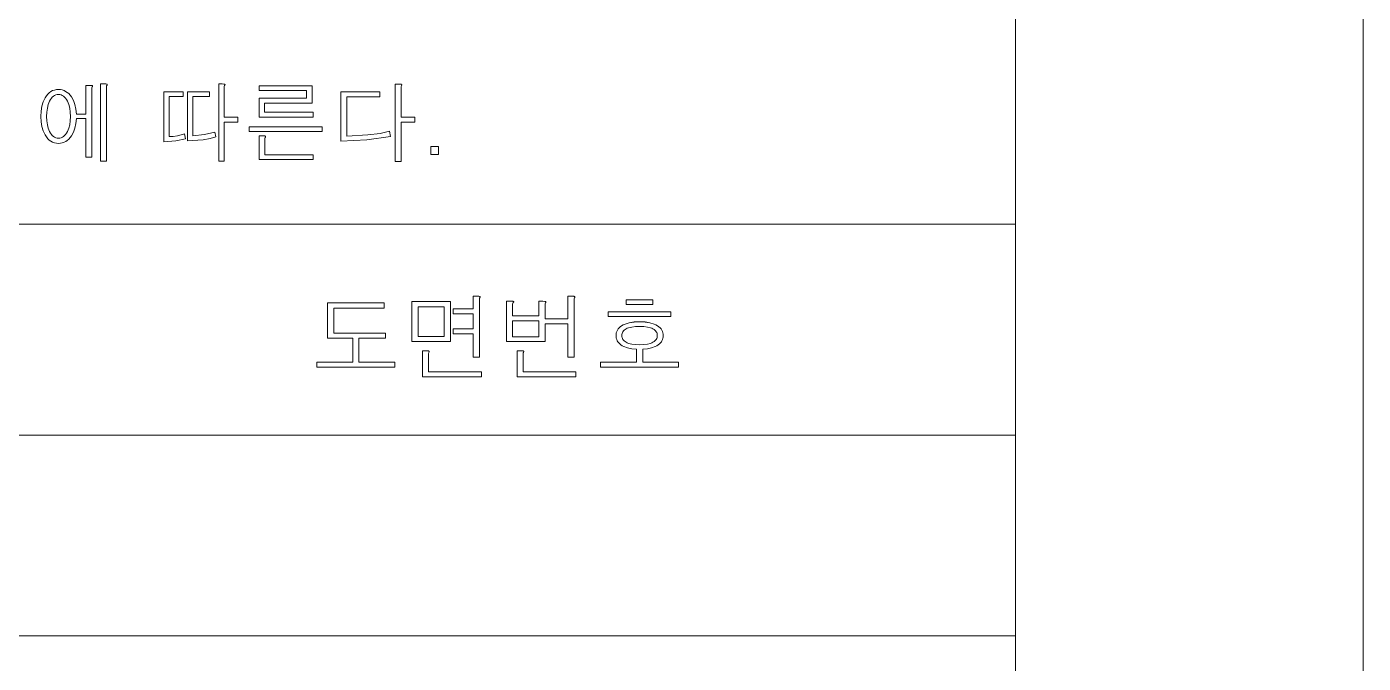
# Model space of a CAD drawing. Header units: inches. Extents: x -551 to -341, y 564 to 861.
# Drawn here: x -393.9 to -341.3, y 806.5 to 831.6 of the extents above; entities that cross this region are included whole.
import ezdxf

# ---------------------------------------------------------------- set-up
doc = ezdxf.new("R2010")
doc.units = ezdxf.units.IN
doc.header["$LTSCALE"] = 0.03937
doc.header["$MEASUREMENT"] = 0
doc.layers.add('______ 1', color=7, linetype='Continuous')

# ---------------------------------------------------------------- blocks, each defined once
blk = doc.blocks.new('BLOCK 242')
at = {"layer": '______ 1', "color": 18, "lineweight": 9}
blk.add_lwpolyline([(171.358, -31.727), (171.358, -31.919), (170.052, -31.919), (170.052, -33.473), (170.889, -33.42), (171.375, -33.359), (171.735, -33.28), (171.778, -33.479), (170.839, -33.61), (169.821, -33.662), (169.821, -31.727), (171.358, -31.727)], dxfattribs=at)
blk = doc.blocks.new('BLOCK 243')
at = {"layer": '______ 1', "color": 18, "lineweight": 9}
blk.add_lwpolyline([(171.527, -40.039), (171.527, -40.243), (169.545, -40.243), (169.545, -41.228), (171.577, -41.228), (171.577, -41.432), (170.536, -41.432), (170.536, -42.371), (171.947, -42.371), (171.947, -42.569), (168.877, -42.569), (168.877, -42.371), (170.291, -42.371), (170.291, -41.432), (169.3, -41.432), (169.3, -40.039), (171.527, -40.039)], dxfattribs=at)
blk = doc.blocks.new('BLOCK 18')
at = {"layer": '______ 1', "color": 18, "lineweight": 9}
blk.add_lwpolyline([(196.386, -53.15), (16.646, -53.15)], dxfattribs=at)
blk = doc.blocks.new('BLOCK 17')
at = {"layer": '______ 1', "color": 18, "lineweight": 9}
blk.add_lwpolyline([(196.386, -36.931), (16.646, -36.931)], dxfattribs=at)
blk = doc.blocks.new('BLOCK 16')
at = {"layer": '______ 1', "color": 2, "lineweight": 9}
blk.add_lwpolyline([(0.077, -297.058), (210.077, -297.058), (210.077, -0.06), (0.077, -0.06), (0.077, -297.058)], dxfattribs=at)
blk = doc.blocks.new('BLOCK 11')
at = {"layer": '______ 1', "color": 18, "lineweight": 9}
blk.add_lwpolyline([(196.386, -45.243), (66.517, -45.243)], dxfattribs=at)
blk = doc.blocks.new('BLOCK 2')
at = {"layer": '______ 1', "lineweight": 0}
for points in [[(160.544, -31.414), (160.574, -31.414), (160.597, -31.417), (160.606, -31.42), (160.611, -31.423), (160.614, -31.423), (160.617, -31.426), (160.62, -31.426), (160.62, -31.429), (160.623, -31.432), (160.623, -31.435), (160.623, -31.441), (160.62, -31.443), (160.617, -31.458), (160.611, -31.472), (160.597, -31.493), (160.594, -31.519), (160.594, -34.461), (160.363, -34.461), (160.363, -31.414), (160.544, -31.414)], [(165.255, -31.432), (165.258, -31.432), (165.258, -31.435), (165.258, -31.437), (165.262, -31.437), (165.262, -31.441), (165.262, -31.443), (165.258, -31.449), (165.258, -31.455), (165.255, -31.461), (165.247, -31.478), (165.232, -31.511), (165.23, -31.543), (165.23, -32.727), (165.766, -32.727), (165.766, -32.919), (165.23, -32.919), (165.23, -34.461), (165.019, -34.461), (165.019, -31.414), (165.145, -31.414), (165.218, -31.42), (165.241, -31.423), (165.25, -31.429), (165.255, -31.429), (165.255, -31.432)], [(168.69, -31.487), (168.69, -32.167), (166.821, -32.167), (166.821, -32.531), (168.735, -32.531), (168.735, -32.718), (166.609, -32.718), (166.609, -31.98), (168.472, -31.98), (168.472, -31.677), (166.609, -31.677), (166.609, -31.487), (168.69, -31.487)], [(172.221, -31.435), (172.221, -31.437), (172.224, -31.437), (172.224, -31.441), (172.224, -31.443), (172.224, -31.446), (172.224, -31.449), (172.224, -31.452), (172.224, -31.458), (172.221, -31.467), (172.212, -31.484), (172.201, -31.513), (172.195, -31.548), (172.195, -32.723), (172.734, -32.723), (172.734, -32.916), (172.195, -32.916), (172.195, -34.464), (171.967, -34.464), (171.967, -31.417), (172.11, -31.417), (172.182, -31.423), (172.198, -31.426), (172.207, -31.429), (172.215, -31.432), (172.218, -31.435), (172.221, -31.435)], [(158.355, -32.094), (158.302, -32.222), (158.267, -32.365), (158.246, -32.522), (158.238, -32.692), (158.246, -32.863), (158.267, -33.018), (158.302, -33.158), (158.355, -33.286), (158.387, -33.35), (158.424, -33.403), (158.463, -33.449), (158.506, -33.487), (158.55, -33.516), (158.6, -33.537), (158.649, -33.551), (158.705, -33.554), (158.76, -33.551), (158.809, -33.537), (158.859, -33.516), (158.906, -33.487), (158.946, -33.449), (158.987, -33.403), (159.025, -33.35), (159.057, -33.286), (159.11, -33.158), (159.148, -33.018), (159.168, -32.863), (159.177, -32.692), (159.168, -32.522), (159.148, -32.365), (159.11, -32.222), (159.057, -32.094), (159.022, -32.032), (158.987, -31.98), (158.946, -31.933), (158.903, -31.895), (158.856, -31.866), (158.809, -31.846), (158.757, -31.834), (158.705, -31.831), (158.649, -31.834), (158.6, -31.846), (158.55, -31.866), (158.506, -31.895), (158.463, -31.933), (158.424, -31.98), (158.387, -32.032), (158.355, -32.094)], [(163.617, -31.727), (163.617, -31.907), (163.069, -31.907), (163.069, -33.484), (163.218, -33.479), (163.393, -33.452), (163.538, -33.423), (163.661, -33.385), (163.704, -33.577), (163.32, -33.659), (162.859, -33.694), (162.859, -31.727), (163.617, -31.727)], [(164.649, -31.727), (164.649, -31.907), (163.993, -31.907), (163.993, -33.452), (164.451, -33.409), (164.865, -33.307), (164.906, -33.499), (164.679, -33.563), (164.396, -33.613), (163.781, -33.659), (163.781, -31.727), (164.649, -31.727)], [(171.358, -31.727), (171.358, -31.919), (170.052, -31.919), (170.052, -33.473), (170.889, -33.42), (171.375, -33.359), (171.735, -33.28), (171.778, -33.479), (170.839, -33.61), (169.821, -33.662), (169.821, -31.727), (171.358, -31.727)], [(169.081, -33.099), (169.081, -33.292), (166.212, -33.292), (166.212, -33.099), (169.081, -33.099)], [(166.857, -33.467), (166.857, -33.47), (166.859, -33.473), (166.859, -33.479), (166.859, -33.482), (166.857, -33.487), (166.857, -33.493), (166.851, -33.505), (166.839, -33.528), (166.833, -33.56), (166.833, -34.205), (168.737, -34.205), (168.737, -34.385), (166.609, -34.385), (166.609, -33.458), (166.775, -33.458), (166.83, -33.461), (166.845, -33.464), (166.854, -33.467), (166.857, -33.467)], [(173.361, -33.878), (173.67, -33.878), (173.67, -34.187), (173.361, -34.187), (173.361, -33.878)], [(174.14, -39.986), (174.14, -41.561), (172.62, -41.561), (172.62, -39.986), (174.14, -39.986)], [(175.034, -40.275), (175.034, -39.776), (175.23, -39.776), (175.259, -39.776), (175.282, -39.779), (175.291, -39.782), (175.297, -39.785), (175.3, -39.785), (175.303, -39.788), (175.306, -39.788), (175.308, -39.791), (175.308, -39.794), (175.308, -39.797), (175.308, -39.8), (175.308, -39.805), (175.303, -39.817), (175.297, -39.831), (175.285, -39.855), (175.282, -39.884), (175.282, -42.179), (175.034, -42.179), (175.034, -41.26), (174.241, -41.26), (174.241, -41.056), (175.034, -41.056), (175.034, -40.473), (174.241, -40.473), (174.241, -40.275), (175.034, -40.275)], [(176.623, -39.983), (176.623, -39.986), (176.627, -39.989), (176.627, -39.992), (176.627, -39.995), (176.627, -39.998), (176.623, -40.004), (176.621, -40.009), (176.612, -40.024), (176.594, -40.048), (176.586, -40.082), (176.586, -40.546), (177.617, -40.546), (177.617, -39.971), (177.781, -39.971), (177.854, -39.978), (177.865, -39.98), (177.877, -39.983), (177.883, -39.986), (177.886, -39.989), (177.889, -39.989), (177.892, -39.992), (177.892, -39.995), (177.895, -39.998), (177.895, -40.001), (177.895, -40.007), (177.892, -40.015), (177.889, -40.021), (177.883, -40.039), (177.869, -40.068), (177.865, -40.1), (177.865, -40.662), (178.761, -40.662), (178.761, -39.776), (178.962, -39.776), (178.991, -39.776), (179.011, -39.779), (179.02, -39.782), (179.023, -39.785), (179.026, -39.785), (179.029, -39.788), (179.032, -39.791), (179.035, -39.791), (179.035, -39.794), (179.035, -39.797), (179.035, -39.8), (179.037, -39.803), (179.035, -39.805), (179.035, -39.811), (179.032, -39.826), (179.023, -39.84), (179.009, -39.87), (179.006, -39.904), (179.006, -42.176), (178.761, -42.176), (178.761, -40.867), (177.865, -40.867), (177.865, -41.564), (176.349, -41.564), (176.349, -39.971), (176.533, -39.971), (176.594, -39.974), (176.612, -39.978), (176.618, -39.98), (176.621, -39.98), (176.621, -39.983), (176.623, -39.983)], [(182.111, -39.916), (182.111, -40.106), (181.055, -40.106), (181.055, -39.916), (182.111, -39.916)], [(171.527, -40.039), (171.527, -40.243), (169.545, -40.243), (169.545, -41.228), (171.577, -41.228), (171.577, -41.432), (170.536, -41.432), (170.536, -42.371), (171.947, -42.371), (171.947, -42.569), (168.877, -42.569), (168.877, -42.371), (170.291, -42.371), (170.291, -41.432), (169.3, -41.432), (169.3, -40.039), (171.527, -40.039)], [(172.866, -40.19), (172.866, -41.356), (173.895, -41.356), (173.895, -40.19), (172.866, -40.19)], [(182.816, -40.383), (182.816, -40.575), (180.35, -40.575), (180.35, -40.383), (182.816, -40.383)], [(176.586, -41.374), (177.617, -41.374), (177.617, -40.741), (176.586, -40.741), (176.586, -41.374)], [(181.464, -42.374), (181.464, -41.863), (181.274, -41.846), (181.107, -41.808), (180.965, -41.759), (180.903, -41.727), (180.848, -41.689), (180.802, -41.654), (180.764, -41.613), (180.729, -41.572), (180.702, -41.528), (180.683, -41.482), (180.668, -41.432), (180.656, -41.383), (180.656, -41.33), (180.659, -41.269), (180.668, -41.214), (180.685, -41.161), (180.711, -41.109), (180.74, -41.062), (180.778, -41.018), (180.825, -40.978), (180.878, -40.939), (180.942, -40.902), (181.015, -40.87), (181.178, -40.82), (181.367, -40.788), (181.587, -40.779), (181.799, -40.788), (181.988, -40.82), (182.152, -40.87), (182.224, -40.902), (182.292, -40.939), (182.344, -40.978), (182.388, -41.018), (182.429, -41.062), (182.461, -41.109), (182.484, -41.161), (182.501, -41.214), (182.513, -41.269), (182.516, -41.33), (182.513, -41.383), (182.505, -41.432), (182.487, -41.482), (182.466, -41.528), (182.441, -41.572), (182.405, -41.613), (182.364, -41.654), (182.32, -41.689), (182.262, -41.727), (182.201, -41.759), (182.058, -41.808), (181.895, -41.846), (181.709, -41.863), (181.709, -42.374), (183.119, -42.374), (183.119, -42.569), (180.047, -42.569), (180.047, -42.374), (181.464, -42.374)], [(181.052, -41.062), (181.012, -41.086), (180.98, -41.112), (180.95, -41.14), (180.93, -41.173), (180.91, -41.207), (180.898, -41.246), (180.889, -41.284), (180.889, -41.327), (180.889, -41.368), (180.898, -41.406), (180.91, -41.441), (180.93, -41.476), (180.95, -41.508), (180.98, -41.537), (181.012, -41.564), (181.052, -41.59), (181.099, -41.613), (181.152, -41.631), (181.274, -41.663), (181.419, -41.68), (181.587, -41.686), (181.749, -41.68), (181.892, -41.663), (182.011, -41.631), (182.064, -41.613), (182.111, -41.59), (182.152, -41.564), (182.186, -41.537), (182.215, -41.508), (182.239, -41.476), (182.259, -41.441), (182.271, -41.406), (182.28, -41.368), (182.282, -41.327), (182.28, -41.284), (182.271, -41.246), (182.259, -41.207), (182.239, -41.173), (182.215, -41.14), (182.186, -41.112), (182.152, -41.086), (182.111, -41.062), (182.066, -41.039), (182.014, -41.021), (181.892, -40.989), (181.749, -40.972), (181.587, -40.966), (181.419, -40.972), (181.274, -40.989), (181.152, -41.021), (181.099, -41.039), (181.052, -41.062)]]:
    blk.add_lwpolyline(points, dxfattribs=at)
blk.add_open_spline([(159.215, -33.452), (159.215, -33.452), (159.165, -33.525), (159.165, -33.525), (159.165, -33.525), (159.11, -33.583), (159.11, -33.583), (159.11, -33.583), (159.051, -33.636), (159.051, -33.636), (159.051, -33.636), (158.99, -33.679), (158.99, -33.679), (158.99, -33.679), (158.926, -33.712), (158.926, -33.712), (158.926, -33.712), (158.856, -33.735), (158.856, -33.735), (158.856, -33.735), (158.783, -33.75), (158.783, -33.75), (158.783, -33.75), (158.705, -33.753), (158.705, -33.753), (158.705, -33.753), (158.626, -33.75), (158.626, -33.75), (158.626, -33.75), (158.547, -33.732), (158.547, -33.732), (158.547, -33.732), (158.474, -33.706), (158.474, -33.706), (158.474, -33.706), (158.407, -33.671), (158.407, -33.671), (158.407, -33.671), (158.342, -33.624), (158.342, -33.624), (158.342, -33.624), (158.285, -33.569), (158.285, -33.569), (158.285, -33.569), (158.229, -33.502), (158.229, -33.502), (158.229, -33.502), (158.177, -33.423), (158.177, -33.423), (158.177, -33.423), (158.101, -33.266), (158.101, -33.266), (158.101, -33.266), (158.048, -33.094), (158.048, -33.094), (158.048, -33.094), (158.017, -32.901), (158.017, -32.901), (158.017, -32.901), (158.005, -32.692), (158.005, -32.692), (158.005, -32.692), (158.017, -32.484), (158.017, -32.484), (158.017, -32.484), (158.048, -32.292), (158.048, -32.292), (158.048, -32.292), (158.101, -32.117), (158.101, -32.117), (158.101, -32.117), (158.177, -31.959), (158.177, -31.959), (158.177, -31.959), (158.229, -31.881), (158.229, -31.881), (158.229, -31.881), (158.285, -31.817), (158.285, -31.817), (158.285, -31.817), (158.342, -31.758), (158.342, -31.758), (158.342, -31.758), (158.407, -31.715), (158.407, -31.715), (158.407, -31.715), (158.474, -31.677), (158.474, -31.677), (158.474, -31.677), (158.547, -31.654), (158.547, -31.654), (158.547, -31.654), (158.626, -31.636), (158.626, -31.636), (158.626, -31.636), (158.705, -31.633), (158.705, -31.633), (158.705, -31.633), (158.78, -31.636), (158.78, -31.636), (158.78, -31.636), (158.853, -31.651), (158.853, -31.651), (158.853, -31.651), (158.923, -31.674), (158.923, -31.674), (158.923, -31.674), (158.987, -31.706), (158.987, -31.706), (158.987, -31.706), (159.048, -31.747), (159.048, -31.747), (159.048, -31.747), (159.107, -31.796), (159.107, -31.796), (159.107, -31.796), (159.162, -31.855), (159.162, -31.855), (159.162, -31.855), (159.212, -31.924), (159.212, -31.924), (159.212, -31.924), (159.291, -32.065), (159.291, -32.065), (159.291, -32.065), (159.349, -32.225), (159.349, -32.225), (159.349, -32.225), (159.387, -32.403), (159.387, -32.403), (159.387, -32.403), (159.409, -32.598), (159.409, -32.598), (159.409, -32.598), (159.783, -32.598), (159.783, -32.598), (159.783, -32.598), (159.783, -31.472), (159.783, -31.472), (159.783, -31.472), (159.95, -31.472), (159.95, -31.472), (159.95, -31.472), (160.014, -31.476), (160.014, -31.476), (160.014, -31.476), (160.031, -31.478), (160.031, -31.478), (160.031, -31.478), (160.039, -31.481), (160.039, -31.481), (160.039, -31.481), (160.043, -31.484), (160.043, -31.484), (160.043, -31.484), (160.045, -31.487), (160.045, -31.487), (160.045, -31.487), (160.045, -31.487), (160.045, -31.487), (160.045, -31.487), (160.045, -31.487), (160.045, -31.487), (160.045, -31.487), (160.045, -31.49), (160.045, -31.49), (160.045, -31.49), (160.045, -31.49), (160.045, -31.49), (160.045, -31.49), (160.045, -31.493), (160.045, -31.493), (160.045, -31.493), (160.045, -31.493), (160.045, -31.493), (160.045, -31.493), (160.045, -31.499), (160.045, -31.499), (160.045, -31.499), (160.043, -31.511), (160.043, -31.511), (160.043, -31.511), (160.034, -31.525), (160.034, -31.525), (160.034, -31.525), (160.022, -31.554), (160.022, -31.554), (160.022, -31.554), (160.016, -31.586), (160.016, -31.586), (160.016, -31.586), (160.016, -34.292), (160.016, -34.292), (160.016, -34.292), (159.783, -34.292), (159.783, -34.292), (159.783, -34.292), (159.783, -32.776), (159.783, -32.776), (159.783, -32.776), (159.409, -32.776), (159.409, -32.776), (159.409, -32.776), (159.389, -32.971), (159.389, -32.971), (159.389, -32.971), (159.349, -33.149), (159.349, -33.149), (159.349, -33.149), (159.294, -33.309), (159.294, -33.309), (159.294, -33.309), (159.215, -33.452), (159.215, -33.452), (159.215, -33.452), (159.215, -33.452), (159.215, -33.452)], degree=3, knots=[0, 0, 0, 0, 1, 1, 1, 2, 2, 2, 3, 3, 3, 4, 4, 4, 5, 5, 5, 6, 6, 6, 7, 7, 7, 8, 8, 8, 9, 9, 9, 10, 10, 10, 11, 11, 11, 12, 12, 12, 13, 13, 13, 14, 14, 14, 15, 15, 15, 16, 16, 16, 17, 17, 17, 18, 18, 18, 19, 19, 19, 20, 20, 20, 21, 21, 21, 22, 22, 22, 23, 23, 23, 24, 24, 24, 25, 25, 25, 26, 26, 26, 27, 27, 27, 28, 28, 28, 29, 29, 29, 30, 30, 30, 31, 31, 31, 32, 32, 32, 33, 33, 33, 34, 34, 34, 35, 35, 35, 36, 36, 36, 37, 37, 37, 38, 38, 38, 39, 39, 39, 40, 40, 40, 41, 41, 41, 42, 42, 42, 43, 43, 43, 44, 44, 44, 45, 45, 45, 46, 46, 46, 47, 47, 47, 48, 48, 48, 49, 49, 49, 50, 50, 50, 51, 51, 51, 52, 52, 52, 53, 53, 53, 54, 54, 54, 55, 55, 55, 56, 56, 56, 57, 57, 57, 58, 58, 58, 59, 59, 59, 60, 60, 60, 61, 61, 61, 62, 62, 62, 63, 63, 63, 64, 64, 64, 65, 65, 65, 66, 66, 66, 67, 67, 67, 68, 68, 68, 69, 69, 69, 70, 70, 70, 71, 71, 71, 72, 72, 72, 72], dxfattribs=at)
blk = doc.blocks.new('BLOCK 240')
at = {"layer": '______ 1', "color": 18, "lineweight": 9}
blk.add_lwpolyline([(169.081, -33.099), (169.081, -33.292), (166.212, -33.292), (166.212, -33.099), (169.081, -33.099)], dxfattribs=at)
blk = doc.blocks.new('BLOCK 239')
at = {"layer": '______ 1', "color": 18, "lineweight": 9}
blk.add_open_spline([(165.255, -31.432), (165.262, -31.443), (165.258, -31.449), (165.258, -31.449), (165.255, -31.461), (165.247, -31.478), (165.247, -31.478), (165.247, -31.478), (165.232, -31.511), (165.232, -31.511), (165.232, -31.511), (165.23, -31.543), (165.23, -31.543), (165.23, -31.543), (165.23, -32.727), (165.23, -32.727), (165.23, -32.727), (165.766, -32.727), (165.766, -32.727), (165.766, -32.727), (165.766, -32.919), (165.766, -32.919), (165.766, -32.919), (165.23, -32.919), (165.23, -32.919), (165.23, -32.919), (165.23, -34.461), (165.23, -34.461), (165.23, -34.461), (165.019, -34.461), (165.019, -34.461), (165.019, -34.461), (165.019, -31.414), (165.019, -31.414), (165.019, -31.414), (165.145, -31.414), (165.145, -31.414), (165.145, -31.414), (165.218, -31.42), (165.218, -31.42), (165.218, -31.42), (165.244, -31.423), (165.244, -31.423)], degree=3, knots=[0, 0, 0, 0, 1, 1, 1, 2, 2, 2, 3, 3, 3, 4, 4, 4, 5, 5, 5, 6, 6, 6, 7, 7, 7, 8, 8, 8, 9, 9, 9, 10, 10, 10, 11, 11, 11, 12, 12, 12, 13, 13, 13, 14, 14, 14, 14], dxfattribs=at)
blk = doc.blocks.new('BLOCK 238')
at = {"layer": '______ 1', "color": 18, "lineweight": 9}
blk.add_lwpolyline([(164.649, -31.727), (164.649, -31.907), (163.993, -31.907), (163.993, -33.452), (164.451, -33.409), (164.865, -33.307), (164.906, -33.499), (164.679, -33.563), (164.396, -33.613), (163.781, -33.659), (163.781, -31.727), (164.649, -31.727)], dxfattribs=at)
blk = doc.blocks.new('BLOCK 237')
at = {"layer": '______ 1', "color": 18, "lineweight": 9}
blk.add_lwpolyline([(163.617, -31.727), (163.617, -31.907), (163.069, -31.907), (163.069, -33.484), (163.218, -33.479), (163.393, -33.452), (163.538, -33.423), (163.661, -33.385), (163.704, -33.577), (163.32, -33.659), (162.859, -33.694), (162.859, -31.727), (163.617, -31.727)], dxfattribs=at)
blk = doc.blocks.new('BLOCK 236')
at = {"layer": '______ 1', "color": 18, "lineweight": 9}
blk.add_open_spline([(160.544, -31.414), (160.544, -31.414), (160.574, -31.414), (160.574, -31.414), (160.574, -31.414), (160.597, -31.417), (160.597, -31.417), (160.606, -31.42), (160.611, -31.423), (160.611, -31.423), (160.623, -31.435), (160.623, -31.441), (160.623, -31.441), (160.62, -31.443), (160.617, -31.458), (160.617, -31.458), (160.617, -31.458), (160.611, -31.472), (160.611, -31.472), (160.611, -31.472), (160.597, -31.493), (160.597, -31.493), (160.597, -31.493), (160.594, -31.519), (160.594, -31.519), (160.594, -31.519), (160.594, -34.461), (160.594, -34.461), (160.594, -34.461), (160.363, -34.461), (160.363, -34.461), (160.363, -34.461), (160.363, -31.414), (160.363, -31.414), (160.363, -31.414), (160.544, -31.414), (160.544, -31.414)], degree=3, knots=[0, 0, 0, 0, 1, 1, 1, 2, 2, 2, 3, 3, 3, 4, 4, 4, 5, 5, 5, 6, 6, 6, 7, 7, 7, 8, 8, 8, 9, 9, 9, 10, 10, 10, 11, 11, 11, 12, 12, 12, 12], dxfattribs=at)
blk = doc.blocks.new('BLOCK 235')
at = {"layer": '______ 1', "color": 18, "lineweight": 9}
blk.add_lwpolyline([(158.355, -32.097), (158.302, -32.222), (158.267, -32.365), (158.246, -32.522), (158.238, -32.692), (158.246, -32.863), (158.267, -33.018), (158.302, -33.158), (158.355, -33.286), (158.387, -33.35), (158.424, -33.403), (158.463, -33.449), (158.506, -33.487), (158.55, -33.516), (158.6, -33.537), (158.649, -33.551), (158.705, -33.554), (158.76, -33.551), (158.809, -33.537), (158.859, -33.516), (158.906, -33.487), (158.946, -33.449), (158.987, -33.403), (159.025, -33.35), (159.057, -33.286), (159.11, -33.158), (159.148, -33.018), (159.168, -32.863), (159.177, -32.692), (159.168, -32.522), (159.148, -32.365), (159.11, -32.222), (159.057, -32.097), (159.022, -32.032), (158.987, -31.98), (158.946, -31.933), (158.903, -31.895), (158.856, -31.866), (158.809, -31.846), (158.757, -31.834), (158.705, -31.831), (158.649, -31.834), (158.6, -31.846), (158.55, -31.866), (158.506, -31.895), (158.463, -31.933), (158.424, -31.98), (158.387, -32.032), (158.355, -32.097)], dxfattribs=at)
blk = doc.blocks.new('BLOCK 234')
at = {"layer": '______ 1', "color": 18, "lineweight": 9}
blk.add_open_spline([(159.215, -33.452), (159.215, -33.452), (159.165, -33.525), (159.165, -33.525), (159.165, -33.525), (159.11, -33.583), (159.11, -33.583), (159.11, -33.583), (159.051, -33.636), (159.051, -33.636), (159.051, -33.636), (158.99, -33.679), (158.99, -33.679), (158.99, -33.679), (158.926, -33.712), (158.926, -33.712), (158.926, -33.712), (158.856, -33.735), (158.856, -33.735), (158.856, -33.735), (158.783, -33.75), (158.783, -33.75), (158.783, -33.75), (158.705, -33.753), (158.705, -33.753), (158.705, -33.753), (158.623, -33.747), (158.623, -33.747), (158.623, -33.747), (158.547, -33.732), (158.547, -33.732), (158.547, -33.732), (158.474, -33.706), (158.474, -33.706), (158.474, -33.706), (158.407, -33.671), (158.407, -33.671), (158.407, -33.671), (158.342, -33.624), (158.342, -33.624), (158.342, -33.624), (158.285, -33.569), (158.285, -33.569), (158.285, -33.569), (158.229, -33.502), (158.229, -33.502), (158.229, -33.502), (158.177, -33.423), (158.177, -33.423), (158.177, -33.423), (158.101, -33.266), (158.101, -33.266), (158.101, -33.266), (158.048, -33.094), (158.048, -33.094), (158.048, -33.094), (158.017, -32.901), (158.017, -32.901), (158.017, -32.901), (158.005, -32.692), (158.005, -32.692), (158.005, -32.692), (158.017, -32.484), (158.017, -32.484), (158.017, -32.484), (158.048, -32.292), (158.048, -32.292), (158.048, -32.292), (158.101, -32.117), (158.101, -32.117), (158.101, -32.117), (158.177, -31.959), (158.177, -31.959), (158.177, -31.959), (158.229, -31.881), (158.229, -31.881), (158.229, -31.881), (158.285, -31.817), (158.285, -31.817), (158.285, -31.817), (158.342, -31.758), (158.342, -31.758), (158.342, -31.758), (158.407, -31.715), (158.407, -31.715), (158.407, -31.715), (158.474, -31.677), (158.474, -31.677), (158.474, -31.677), (158.547, -31.654), (158.547, -31.654), (158.547, -31.654), (158.623, -31.636), (158.623, -31.636), (158.623, -31.636), (158.705, -31.633), (158.705, -31.633), (158.705, -31.633), (158.78, -31.636), (158.78, -31.636), (158.78, -31.636), (158.853, -31.651), (158.853, -31.651), (158.853, -31.651), (158.923, -31.674), (158.923, -31.674), (158.923, -31.674), (158.987, -31.706), (158.987, -31.706), (158.987, -31.706), (159.048, -31.747), (159.048, -31.747), (159.048, -31.747), (159.107, -31.796), (159.107, -31.796), (159.107, -31.796), (159.162, -31.855), (159.162, -31.855), (159.162, -31.855), (159.212, -31.924), (159.212, -31.924), (159.212, -31.924), (159.291, -32.065), (159.291, -32.065), (159.291, -32.065), (159.349, -32.225), (159.349, -32.225), (159.349, -32.225), (159.387, -32.403), (159.387, -32.403), (159.387, -32.403), (159.409, -32.598), (159.409, -32.598), (159.409, -32.598), (159.783, -32.598), (159.783, -32.598), (159.783, -32.598), (159.783, -31.472), (159.783, -31.472), (159.783, -31.472), (159.95, -31.472), (159.95, -31.472), (159.95, -31.472), (160.014, -31.476), (160.014, -31.476), (160.014, -31.476), (160.031, -31.478), (160.031, -31.478), (160.045, -31.493), (160.045, -31.499), (160.045, -31.499), (160.043, -31.511), (160.034, -31.525), (160.034, -31.525), (160.034, -31.525), (160.019, -31.554), (160.019, -31.554), (160.019, -31.554), (160.016, -31.586), (160.016, -31.586), (160.016, -31.586), (160.016, -34.292), (160.016, -34.292), (160.016, -34.292), (159.783, -34.292), (159.783, -34.292), (159.783, -34.292), (159.783, -32.776), (159.783, -32.776), (159.783, -32.776), (159.409, -32.776), (159.409, -32.776), (159.409, -32.776), (159.389, -32.971), (159.389, -32.971), (159.389, -32.971), (159.349, -33.149), (159.349, -33.149), (159.349, -33.149), (159.294, -33.309), (159.294, -33.309), (159.294, -33.309), (159.215, -33.452), (159.215, -33.452)], degree=3, knots=[0, 0, 0, 0, 1, 1, 1, 2, 2, 2, 3, 3, 3, 4, 4, 4, 5, 5, 5, 6, 6, 6, 7, 7, 7, 8, 8, 8, 9, 9, 9, 10, 10, 10, 11, 11, 11, 12, 12, 12, 13, 13, 13, 14, 14, 14, 15, 15, 15, 16, 16, 16, 17, 17, 17, 18, 18, 18, 19, 19, 19, 20, 20, 20, 21, 21, 21, 22, 22, 22, 23, 23, 23, 24, 24, 24, 25, 25, 25, 26, 26, 26, 27, 27, 27, 28, 28, 28, 29, 29, 29, 30, 30, 30, 31, 31, 31, 32, 32, 32, 33, 33, 33, 34, 34, 34, 35, 35, 35, 36, 36, 36, 37, 37, 37, 38, 38, 38, 39, 39, 39, 40, 40, 40, 41, 41, 41, 42, 42, 42, 43, 43, 43, 44, 44, 44, 45, 45, 45, 46, 46, 46, 47, 47, 47, 48, 48, 48, 49, 49, 49, 50, 50, 50, 51, 51, 51, 52, 52, 52, 53, 53, 53, 54, 54, 54, 55, 55, 55, 56, 56, 56, 57, 57, 57, 58, 58, 58, 59, 59, 59, 60, 60, 60, 61, 61, 61, 61], dxfattribs=at)
blk = doc.blocks.new('BLOCK 233')
at = {"layer": '______ 1', "color": 18, "lineweight": 9}
blk.add_lwpolyline([(168.69, -31.487), (168.69, -32.167), (166.821, -32.167), (166.821, -32.531), (168.735, -32.531), (168.735, -32.718), (166.606, -32.718), (166.606, -31.98), (168.472, -31.98), (168.472, -31.677), (166.606, -31.677), (166.606, -31.487), (168.69, -31.487)], dxfattribs=at)
blk = doc.blocks.new('BLOCK 227')
at = {"layer": '______ 1', "color": 18, "lineweight": 9}
blk.add_lwpolyline([(174.14, -39.986), (174.14, -41.561), (172.62, -41.561), (172.62, -39.986), (174.14, -39.986)], dxfattribs=at)
blk = doc.blocks.new('BLOCK 226')
at = {"layer": '______ 1', "color": 18, "lineweight": 9}
blk.add_lwpolyline([(172.866, -40.19), (172.866, -41.356), (173.895, -41.356), (173.895, -40.19), (172.866, -40.19)], dxfattribs=at)
blk = doc.blocks.new('BLOCK 225')
at = {"layer": '______ 1', "color": 18, "lineweight": 9}
blk.add_open_spline([(175.034, -40.275), (175.034, -40.275), (175.034, -39.776), (175.034, -39.776), (175.034, -39.776), (175.23, -39.776), (175.23, -39.776), (175.23, -39.776), (175.259, -39.776), (175.259, -39.776), (175.259, -39.776), (175.282, -39.779), (175.282, -39.779), (175.291, -39.782), (175.297, -39.785), (175.297, -39.785), (175.308, -39.797), (175.308, -39.8), (175.308, -39.8), (175.308, -39.805), (175.303, -39.817), (175.303, -39.817), (175.297, -39.831), (175.285, -39.855), (175.285, -39.855), (175.285, -39.855), (175.282, -39.884), (175.282, -39.884), (175.282, -39.884), (175.282, -42.179), (175.282, -42.179), (175.282, -42.179), (175.034, -42.179), (175.034, -42.179), (175.034, -42.179), (175.034, -41.26), (175.034, -41.26), (175.034, -41.26), (174.241, -41.26), (174.241, -41.26), (174.241, -41.26), (174.241, -41.056), (174.241, -41.056), (174.241, -41.056), (175.034, -41.056), (175.034, -41.056), (175.034, -41.056), (175.034, -40.473), (175.034, -40.473), (175.034, -40.473), (174.241, -40.473), (174.241, -40.473), (174.241, -40.473), (174.241, -40.275), (174.241, -40.275), (174.241, -40.275), (175.034, -40.275), (175.034, -40.275)], degree=3, knots=[0, 0, 0, 0, 1, 1, 1, 2, 2, 2, 3, 3, 3, 4, 4, 4, 5, 5, 5, 6, 6, 6, 7, 7, 7, 8, 8, 8, 9, 9, 9, 10, 10, 10, 11, 11, 11, 12, 12, 12, 13, 13, 13, 14, 14, 14, 15, 15, 15, 16, 16, 16, 17, 17, 17, 18, 18, 18, 19, 19, 19, 19], dxfattribs=at)
blk = doc.blocks.new('BLOCK 224')
at = {"layer": '______ 1', "color": 18, "lineweight": 9}
blk.add_lwpolyline([(173.361, -33.878), (173.67, -33.878), (173.67, -34.187), (173.361, -34.187), (173.361, -33.878)], dxfattribs=at)
blk = doc.blocks.new('BLOCK 223')
at = {"layer": '______ 1', "color": 18, "lineweight": 9}
blk.add_open_spline([(172.221, -31.435), (172.224, -31.449), (172.224, -31.452), (172.224, -31.452), (172.221, -31.467), (172.212, -31.484), (172.212, -31.484), (172.212, -31.484), (172.201, -31.513), (172.201, -31.513), (172.201, -31.513), (172.195, -31.548), (172.195, -31.548), (172.195, -31.548), (172.195, -32.723), (172.195, -32.723), (172.195, -32.723), (172.734, -32.723), (172.734, -32.723), (172.734, -32.723), (172.734, -32.916), (172.734, -32.916), (172.734, -32.916), (172.195, -32.916), (172.195, -32.916), (172.195, -32.916), (172.195, -34.464), (172.195, -34.464), (172.195, -34.464), (171.967, -34.464), (171.967, -34.464), (171.967, -34.464), (171.967, -31.417), (171.967, -31.417), (171.967, -31.417), (172.11, -31.417), (172.11, -31.417), (172.11, -31.417), (172.182, -31.423), (172.182, -31.423), (172.198, -31.426), (172.207, -31.429), (172.207, -31.429)], degree=3, knots=[0, 0, 0, 0, 1, 1, 1, 2, 2, 2, 3, 3, 3, 4, 4, 4, 5, 5, 5, 6, 6, 6, 7, 7, 7, 8, 8, 8, 9, 9, 9, 10, 10, 10, 11, 11, 11, 12, 12, 12, 13, 13, 13, 14, 14, 14, 14], dxfattribs=at)
blk = doc.blocks.new('BLOCK 222')
at = {"layer": '______ 1', "color": 18, "lineweight": 9}
blk.add_lwpolyline([(182.816, -40.383), (182.816, -40.575), (180.35, -40.575), (180.35, -40.383), (182.816, -40.383)], dxfattribs=at)
blk = doc.blocks.new('BLOCK 221')
at = {"layer": '______ 1', "color": 18, "lineweight": 9}
blk.add_lwpolyline([(181.052, -41.062), (181.012, -41.086), (180.98, -41.112), (180.95, -41.14), (180.93, -41.173), (180.91, -41.207), (180.898, -41.246), (180.889, -41.284), (180.889, -41.327), (180.889, -41.368), (180.898, -41.406), (180.91, -41.441), (180.93, -41.476), (180.95, -41.508), (180.98, -41.537), (181.012, -41.564), (181.052, -41.59), (181.099, -41.613), (181.152, -41.631), (181.274, -41.663), (181.419, -41.68), (181.587, -41.686), (181.749, -41.68), (181.892, -41.663), (182.011, -41.631), (182.064, -41.613), (182.111, -41.59), (182.152, -41.564), (182.186, -41.537), (182.215, -41.508), (182.239, -41.476), (182.259, -41.441), (182.271, -41.406), (182.28, -41.368), (182.282, -41.327), (182.28, -41.284), (182.271, -41.246), (182.259, -41.207), (182.239, -41.173), (182.215, -41.14), (182.186, -41.112), (182.152, -41.086), (182.111, -41.062), (182.066, -41.039), (182.014, -41.021), (181.892, -40.989), (181.749, -40.972), (181.587, -40.966), (181.419, -40.972), (181.274, -40.989), (181.152, -41.021), (181.099, -41.039), (181.052, -41.062)], dxfattribs=at)
blk = doc.blocks.new('BLOCK 220')
at = {"layer": '______ 1', "color": 18, "lineweight": 9}
blk.add_lwpolyline([(182.111, -39.916), (182.111, -40.106), (181.055, -40.106), (181.055, -39.916), (182.111, -39.916)], dxfattribs=at)
blk = doc.blocks.new('BLOCK 219')
at = {"layer": '______ 1', "color": 18, "lineweight": 9}
blk.add_open_spline([(176.623, -39.983), (176.627, -39.995), (176.627, -39.998), (176.627, -39.998), (176.621, -40.009), (176.612, -40.024), (176.612, -40.024), (176.612, -40.024), (176.594, -40.048), (176.594, -40.048), (176.594, -40.048), (176.586, -40.082), (176.586, -40.082), (176.586, -40.082), (176.586, -40.546), (176.586, -40.546), (176.586, -40.546), (177.617, -40.546), (177.617, -40.546), (177.617, -40.546), (177.617, -39.971), (177.617, -39.971), (177.617, -39.971), (177.781, -39.971), (177.781, -39.971), (177.781, -39.971), (177.854, -39.978), (177.854, -39.978), (177.865, -39.98), (177.877, -39.983), (177.877, -39.983), (177.892, -39.992), (177.892, -39.992), (177.892, -39.992), (177.895, -40.007), (177.892, -40.015), (177.892, -40.015), (177.889, -40.021), (177.883, -40.039), (177.883, -40.039), (177.883, -40.039), (177.869, -40.068), (177.869, -40.068), (177.869, -40.068), (177.865, -40.1), (177.865, -40.1), (177.865, -40.1), (177.865, -40.662), (177.865, -40.662), (177.865, -40.662), (178.761, -40.662), (178.761, -40.662), (178.761, -40.662), (178.761, -39.776), (178.761, -39.776), (178.761, -39.776), (178.962, -39.776), (178.962, -39.776), (178.962, -39.776), (178.991, -39.776), (178.991, -39.776), (178.991, -39.776), (179.011, -39.779), (179.011, -39.779), (179.026, -39.785), (179.029, -39.788), (179.029, -39.788), (179.037, -39.803), (179.035, -39.805), (179.035, -39.805), (179.035, -39.811), (179.032, -39.826), (179.032, -39.826), (179.032, -39.826), (179.023, -39.84), (179.023, -39.84), (179.023, -39.84), (179.009, -39.87), (179.009, -39.87), (179.009, -39.87), (179.006, -39.904), (179.006, -39.904), (179.006, -39.904), (179.006, -42.176), (179.006, -42.176), (179.006, -42.176), (178.761, -42.176), (178.761, -42.176), (178.761, -42.176), (178.761, -40.867), (178.761, -40.867), (178.761, -40.867), (177.865, -40.867), (177.865, -40.867), (177.865, -40.867), (177.865, -41.564), (177.865, -41.564), (177.865, -41.564), (176.349, -41.564), (176.349, -41.564), (176.349, -41.564), (176.349, -39.971), (176.349, -39.971), (176.349, -39.971), (176.536, -39.971), (176.536, -39.971), (176.536, -39.971), (176.594, -39.974), (176.594, -39.974), (176.594, -39.974), (176.612, -39.978), (176.612, -39.978)], degree=3, knots=[0, 0, 0, 0, 1, 1, 1, 2, 2, 2, 3, 3, 3, 4, 4, 4, 5, 5, 5, 6, 6, 6, 7, 7, 7, 8, 8, 8, 9, 9, 9, 10, 10, 10, 11, 11, 11, 12, 12, 12, 13, 13, 13, 14, 14, 14, 15, 15, 15, 16, 16, 16, 17, 17, 17, 18, 18, 18, 19, 19, 19, 20, 20, 20, 21, 21, 21, 22, 22, 22, 23, 23, 23, 24, 24, 24, 25, 25, 25, 26, 26, 26, 27, 27, 27, 28, 28, 28, 29, 29, 29, 30, 30, 30, 31, 31, 31, 32, 32, 32, 33, 33, 33, 34, 34, 34, 35, 35, 35, 36, 36, 36, 37, 37, 37, 37], dxfattribs=at)
blk = doc.blocks.new('BLOCK 218')
at = {"layer": '______ 1', "color": 18, "lineweight": 9}
blk.add_lwpolyline([(176.586, -41.374), (177.617, -41.374), (177.617, -40.741), (176.586, -40.741), (176.586, -41.374)], dxfattribs=at)
blk = doc.blocks.new('BLOCK 217')
at = {"layer": '______ 1', "color": 18, "lineweight": 9}
blk.add_open_spline([(173.306, -41.943), (173.306, -41.954), (173.3, -41.966), (173.3, -41.966), (173.294, -41.98), (173.282, -42.007), (173.282, -42.007), (173.282, -42.007), (173.279, -42.036), (173.279, -42.036), (173.279, -42.036), (173.279, -42.753), (173.279, -42.753), (173.279, -42.753), (175.355, -42.753), (175.355, -42.753), (175.355, -42.753), (175.355, -42.951), (175.355, -42.951), (175.355, -42.951), (173.037, -42.951), (173.037, -42.951), (173.037, -42.951), (173.037, -41.925), (173.037, -41.925), (173.037, -41.925), (173.215, -41.925), (173.215, -41.925), (173.215, -41.925), (173.274, -41.931), (173.274, -41.931), (173.286, -41.931), (173.294, -41.934), (173.294, -41.934)], degree=3, knots=[0, 0, 0, 0, 1, 1, 1, 2, 2, 2, 3, 3, 3, 4, 4, 4, 5, 5, 5, 6, 6, 6, 7, 7, 7, 8, 8, 8, 9, 9, 9, 10, 10, 10, 11, 11, 11, 11], dxfattribs=at)
blk = doc.blocks.new('BLOCK 216')
at = {"layer": '______ 1', "color": 18, "lineweight": 9}
blk.add_open_spline([(177.029, -41.943), (177.029, -41.957), (177.023, -41.969), (177.023, -41.969), (177.018, -41.983), (177.006, -42.007), (177.006, -42.007), (177.006, -42.007), (177.002, -42.036), (177.002, -42.036), (177.002, -42.036), (177.002, -42.753), (177.002, -42.753), (177.002, -42.753), (179.078, -42.753), (179.078, -42.753), (179.078, -42.753), (179.078, -42.954), (179.078, -42.954), (179.078, -42.954), (176.761, -42.954), (176.761, -42.954), (176.761, -42.954), (176.761, -41.928), (176.761, -41.928), (176.761, -41.928), (176.941, -41.928), (176.941, -41.928), (176.941, -41.928), (176.999, -41.931), (176.999, -41.931), (177.009, -41.934), (177.018, -41.937), (177.018, -41.937)], degree=3, knots=[0, 0, 0, 0, 1, 1, 1, 2, 2, 2, 3, 3, 3, 4, 4, 4, 5, 5, 5, 6, 6, 6, 7, 7, 7, 8, 8, 8, 9, 9, 9, 10, 10, 10, 11, 11, 11, 11], dxfattribs=at)
blk = doc.blocks.new('BLOCK 215')
at = {"layer": '______ 1', "color": 18, "lineweight": 9}
blk.add_lwpolyline([(181.464, -42.374), (181.464, -41.863), (181.274, -41.846), (181.107, -41.808), (180.965, -41.759), (180.903, -41.727), (180.845, -41.689), (180.802, -41.654), (180.764, -41.613), (180.729, -41.572), (180.702, -41.528), (180.683, -41.482), (180.668, -41.432), (180.659, -41.383), (180.656, -41.33), (180.659, -41.269), (180.668, -41.214), (180.685, -41.161), (180.711, -41.109), (180.74, -41.062), (180.778, -41.018), (180.825, -40.978), (180.878, -40.939), (180.942, -40.902), (181.015, -40.87), (181.178, -40.82), (181.367, -40.791), (181.587, -40.779), (181.799, -40.791), (181.988, -40.82), (182.152, -40.87), (182.224, -40.902), (182.292, -40.939), (182.344, -40.978), (182.388, -41.018), (182.429, -41.062), (182.461, -41.109), (182.484, -41.161), (182.501, -41.214), (182.513, -41.269), (182.516, -41.33), (182.513, -41.383), (182.505, -41.432), (182.487, -41.482), (182.466, -41.528), (182.441, -41.572), (182.405, -41.613), (182.364, -41.654), (182.32, -41.689), (182.262, -41.727), (182.201, -41.759), (182.058, -41.808), (181.895, -41.846), (181.709, -41.863), (181.709, -42.374), (183.119, -42.374), (183.119, -42.569), (180.047, -42.569), (180.047, -42.374), (181.464, -42.374)], dxfattribs=at)
blk = doc.blocks.new('BLOCK 241')
at = {"layer": '______ 1', "color": 18, "lineweight": 9}
blk.add_open_spline([(166.857, -33.467), (166.859, -33.482), (166.857, -33.487), (166.857, -33.487), (166.857, -33.493), (166.851, -33.505), (166.851, -33.505), (166.851, -33.505), (166.839, -33.528), (166.839, -33.528), (166.839, -33.528), (166.833, -33.56), (166.833, -33.56), (166.833, -33.56), (166.833, -34.205), (166.833, -34.205), (166.833, -34.205), (168.737, -34.205), (168.737, -34.205), (168.737, -34.205), (168.737, -34.385), (168.737, -34.385), (168.737, -34.385), (166.606, -34.385), (166.606, -34.385), (166.606, -34.385), (166.606, -33.458), (166.606, -33.458), (166.606, -33.458), (166.775, -33.458), (166.775, -33.458), (166.775, -33.458), (166.83, -33.461), (166.83, -33.461), (166.83, -33.461), (166.848, -33.464), (166.848, -33.464)], degree=3, knots=[0, 0, 0, 0, 1, 1, 1, 2, 2, 2, 3, 3, 3, 4, 4, 4, 5, 5, 5, 6, 6, 6, 7, 7, 7, 8, 8, 8, 9, 9, 9, 10, 10, 10, 11, 11, 11, 12, 12, 12, 12], dxfattribs=at)
blk = doc.blocks.new('BLOCK 168')
at = {"layer": '______ 1', "color": 18, "lineweight": 9}
blk.add_lwpolyline([(196.386, -10.437), (196.386, -285.76)], dxfattribs=at)

msp = doc.modelspace()

# ---------------------------------------------------------------- block references
at = {"layer": '______ 1'}
for name in ['BLOCK 16', 'BLOCK 168', 'BLOCK 2', 'BLOCK 236', 'BLOCK 239', 'BLOCK 223', 'BLOCK 234', 'BLOCK 235', 'BLOCK 237', 'BLOCK 238', 'BLOCK 233', 'BLOCK 242', 'BLOCK 240', 'BLOCK 241', 'BLOCK 224', 'BLOCK 17', 'BLOCK 225', 'BLOCK 219', 'BLOCK 243', 'BLOCK 227', 'BLOCK 226', 'BLOCK 222', 'BLOCK 220', 'BLOCK 218', 'BLOCK 215', 'BLOCK 221', 'BLOCK 217', 'BLOCK 216', 'BLOCK 11', 'BLOCK 18']:
    msp.add_blockref(name, (-551.3856, 860.76034), dxfattribs=at)

doc.saveas('drawing.dxf')
